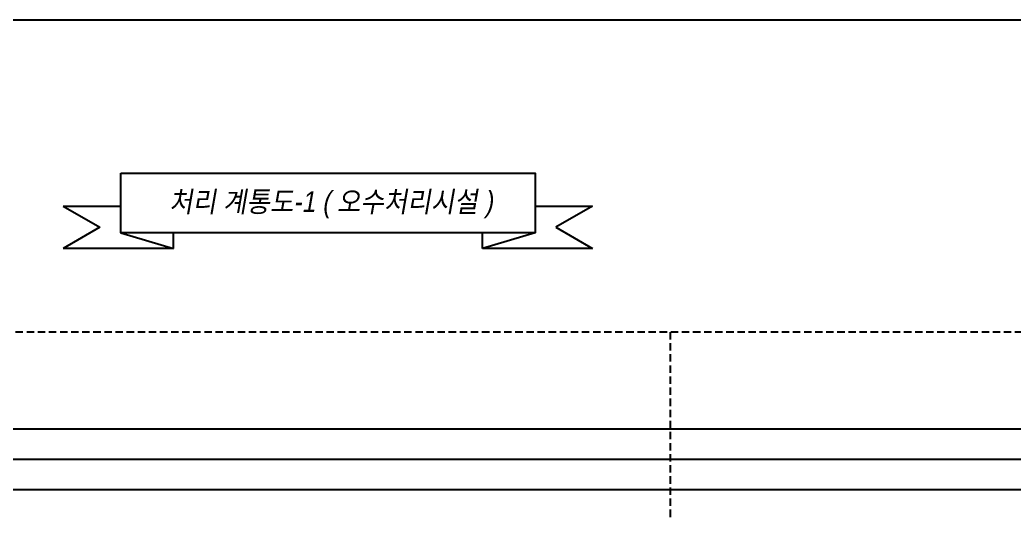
# Model space of a CAD drawing. Extents: x -446 to 204872, y -474580 to 19085.
# Drawn here: x 9999 to 17554, y 14069 to 17820 of the extents above; entities that cross this region are included whole.
import ezdxf
from ezdxf.enums import TextEntityAlignment as Align

# ---------------------------------------------------------------- set-up
doc = ezdxf.new("R2010")
doc.units = 0
doc.header["$LTSCALE"] = 750
doc.header["$MEASUREMENT"] = 0
doc.linetypes.add('HIDDEN', pattern=[0.375, 0.25, -0.125])
doc.layers.get('0').update_dxf_attribs({"linetype": 'CONTINUOUS'})
doc.layers.get('DEFPOINTS').update_dxf_attribs({"linetype": 'CONTINUOUS'})
doc.styles.add('송현도면폼(2020)$0$기문-1', font='')
doc.styles.get('송현도면폼(2020)$0$기문-1').set_extended_font_data('Dotum')

msp = doc.modelspace()

# ---------------------------------------------------------------- linework, layer by layer
at = {"color": 0, "linetype": 'Continuous'}
for p, q in [((10329.4, 16404.4), (10766.7, 16404.4)), ((10329.4, 16404.4), (10608, 16243.6)), ((13913.9, 16404.4), (14351.3, 16404.4)), ((14351.3, 16404.4), (14072.6, 16243.2)), ((10608, 16243.6), (10329.4, 16081.9)), ((14072.6, 16243.2), (14351.3, 16081.9)), ((10766.7, 16201.8), (11166, 16081.9)), ((11166, 16081.9), (11166, 16201.8)), ((13913.9, 16201.8), (13514.6, 16081.9)), ((13514.6, 16081.9), (13514.6, 16201.8)), ((11166, 16081.9), (10329.4, 16081.9)), ((14351.3, 16081.9), (13514.6, 16081.9))]:
    msp.add_line(p, q, dxfattribs=at)
at = {"color": 1, "linetype": 'HIDDEN', "ltscale": 0.3}
for p, q in [((20485.4, 15446), (6476, 15446)), ((14939.2, 15446), (14939.2, 10310.7))]:
    msp.add_line(p, q, dxfattribs=at)
at = {"color": 1}
for p, q in [((20485.4, 14707.3), (4417.2, 14707.3)), ((20485.4, 14476.3), (4589, 14476.3)), ((20543.6, 14245.3), (7900.3, 14245.3))]:
    msp.add_line(p, q, dxfattribs=at)
at = {"color": 0, "linetype": 'Continuous'}
msp.add_lwpolyline([(10766.7, 16654.6), (13913.9, 16654.6), (13913.9, 16201.8), (10766.7, 16201.8)], close=True, dxfattribs=at)
at = {"layer": 'DEFPOINTS', "color": 151}
msp.add_lwpolyline([(0, 17820), (25200, 17820), (25200, 0), (0, 0)], close=True, dxfattribs=at)

# ---------------------------------------------------------------- texts
at = {"color": 7, "style": '송현도면폼(2020)$0$기문-1', "oblique": 10, "width": 0.9}
msp.add_text('처리 계통도-1 ( 오수처리시설 )', height=157.95, dxfattribs=at).set_placement((12363.3, 16437.8), align=Align.MIDDLE_CENTER)

doc.saveas('drawing.dxf')
